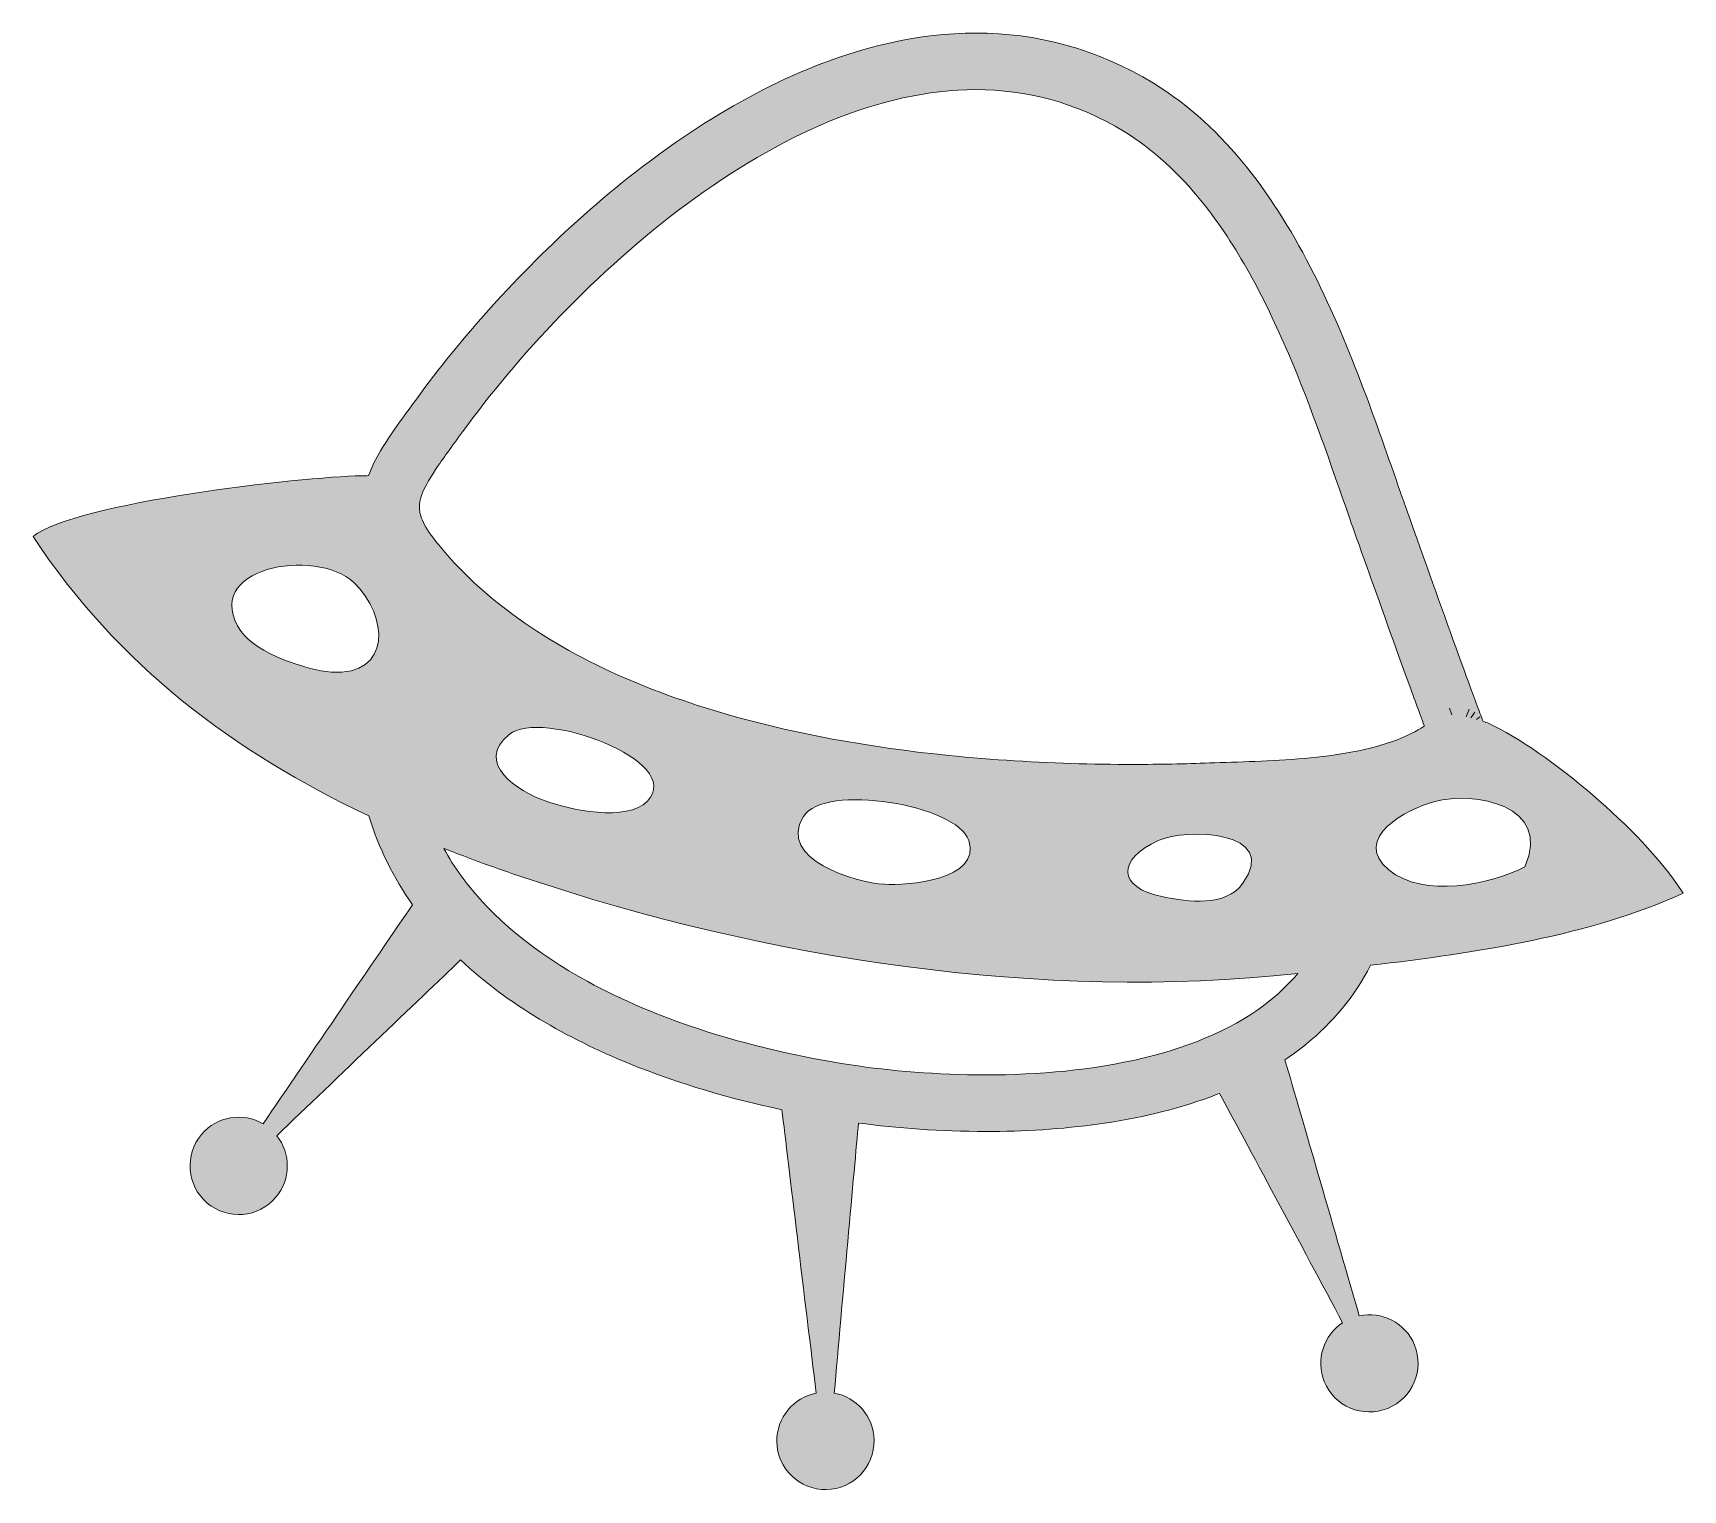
# Model space of a CAD drawing. Header units: inches. Extents: x 0 to 102, y 0 to 90.
import ezdxf

# ---------------------------------------------------------------- set-up
doc = ezdxf.new("R2010")
doc.units = ezdxf.units.IN
doc.header["$MEASUREMENT"] = 0
doc.layers.add('Layer 1', color=7, linetype='Continuous')

msp = doc.modelspace()

# ---------------------------------------------------------------- hatches: boundary and pattern name
at = {"layer": 'Layer 1', "true_color": 0x024e93}
h = msp.add_hatch(color=154, dxfattribs=at)
h.dxf.hatch_style = 2
edge = h.paths.add_edge_path()
edge.add_spline(control_points=[(82.35, 32.28), (88.86, 33.04), (95.98, 34.13), (101.6, 36.72), (99.47, 40.16), (93.8, 45.09), (89.97, 47.01), (89.76, 47.12), (89.53, 47.22), (89.29, 47.3), (89.28, 47.34), (89.25, 47.4), (89.23, 47.46), (89.13, 47.71), (88.98, 48.11), (88.8, 48.6), (87.53, 52.03), (84.62, 60.21), (84.35, 60.99), (82.87, 65.19), (81.22, 70.2), (78.87, 74.86), (77.69, 77.19), (76.33, 79.44), (74.72, 81.45), (73.1, 83.46), (71.22, 85.24), (69, 86.59), (65.49, 88.74), (61.75, 89.69), (58.06, 89.68), (54.54, 89.68), (51.05, 88.84), (47.72, 87.47), (42.72, 85.4), (38.03, 82.12), (33.91, 78.47), (29.8, 74.82), (26.27, 70.8), (23.63, 67.17), (22.78, 66), (22.01, 65), (21.4, 63.96), (21.11, 63.47), (20.85, 62.97), (20.66, 62.43), (20.52, 62.43), (20.37, 62.42), (20.21, 62.42), (16.54, 62.36), (2.62, 60.77), (0, 58.69), (5.24, 50.74), (12.37, 45.4), (20.68, 41.48), (21.29, 39.47), (22.21, 37.65), (23.37, 36.01), (21.15, 32.76), (17, 26.68), (14.17, 22.52), (12.94, 23.24), (11.33, 22.99), (10.38, 21.87), (9.31, 20.6), (9.47, 18.71), (10.73, 17.64), (12, 16.58), (13.89, 16.73), (14.96, 18), (15.89, 19.11), (15.88, 20.7), (15.01, 21.79), (18.61, 25.24), (23.81, 30.2), (26.33, 32.61), (29.26, 29.86), (32.89, 27.79), (36.71, 26.23), (39.79, 24.97), (43, 24.05), (46.12, 23.39), (46.52, 20.02), (47.54, 11.53), (48.23, 5.94), (46.83, 5.67), (45.78, 4.42), (45.8, 2.95), (45.83, 1.29), (47.2, -0.03), (48.85, 0), (50.5, 0.03), (51.82, 1.39), (51.79, 3.05), (51.77, 4.5), (50.71, 5.69), (49.34, 5.94), (49.82, 11.47), (50.57, 19.72), (50.83, 22.57), (53.2, 22.25), (55.88, 22.05), (58.67, 22.05), (63.27, 22.05), (68.16, 22.59), (72.49, 24.17), (72.68, 24.24), (72.87, 24.32), (73.06, 24.39), (74.64, 21.47), (78.21, 14.83), (80.64, 10.27), (79.47, 9.5), (78.97, 7.99), (79.51, 6.65), (80.14, 5.11), (81.89, 4.38), (83.42, 5), (84.95, 5.62), (85.69, 7.37), (85.07, 8.9), (84.51, 10.27), (83.06, 11), (81.66, 10.7), (80.26, 15.57), (78.18, 22.71), (77.09, 26.47), (77.54, 26.77), (77.99, 27.09), (78.41, 27.44), (80.02, 28.74), (81.38, 30.35), (82.35, 32.28)], knot_values=[0, 0, 0, 0, 1, 1, 1, 2, 2, 2, 3, 3, 3, 4, 4, 4, 5, 5, 5, 6, 6, 6, 7, 7, 7, 8, 8, 8, 9, 9, 9, 10, 10, 10, 11, 11, 11, 12, 12, 12, 13, 13, 13, 14, 14, 14, 15, 15, 15, 16, 16, 16, 17, 17, 17, 18, 18, 18, 19, 19, 19, 20, 20, 20, 21, 21, 21, 22, 22, 22, 23, 23, 23, 24, 24, 24, 25, 25, 25, 26, 26, 26, 27, 27, 27, 28, 28, 28, 29, 29, 29, 30, 30, 30, 31, 31, 31, 32, 32, 32, 33, 33, 33, 34, 34, 34, 35, 35, 35, 36, 36, 36, 37, 37, 37, 38, 38, 38, 39, 39, 39, 40, 40, 40, 41, 41, 41, 42, 42, 42, 43, 43, 43, 44, 44, 44, 44], degree=3, periodic=1)
edge = h.paths.add_edge_path()
edge.add_spline(control_points=[(76.22, 30.15), (74.16, 28.47), (71.41, 27.3), (68.34, 26.56), (65.27, 25.83), (61.91, 25.53), (58.67, 25.53), (55.67, 25.53), (52.78, 25.78), (50.35, 26.15), (47.32, 26.62), (44.08, 27.34), (40.93, 28.38), (38.57, 29.16), (36.27, 30.13), (34.16, 31.28), (31, 33.01), (28.27, 35.17), (26.37, 37.79), (25.97, 38.33), (25.61, 38.9), (25.29, 39.48), (26.9, 38.85), (28.54, 38.25), (30.22, 37.69), (45.2, 32.66), (62.03, 30.06), (77.88, 31.77), (77.38, 31.19), (76.83, 30.64), (76.22, 30.15)], knot_values=[0, 0, 0, 0, 1, 1, 1, 2, 2, 2, 3, 3, 3, 4, 4, 4, 5, 5, 5, 6, 6, 6, 7, 7, 7, 8, 8, 8, 9, 9, 9, 10, 10, 10, 10], degree=3, periodic=1)
edge = h.paths.add_edge_path()
edge.add_spline(control_points=[(40.28, 79.17), (43.08, 81.24), (46.05, 83.01), (49.05, 84.25), (52.06, 85.49), (55.09, 86.2), (58.06, 86.2), (61.17, 86.19), (64.21, 85.43), (67.19, 83.62), (68.99, 82.51), (70.58, 81.03), (72, 79.27), (74.13, 76.62), (75.85, 73.35), (77.3, 69.95), (78.76, 66.55), (79.94, 63.02), (81.06, 59.84), (81.15, 59.58), (81.5, 58.58), (81.99, 57.22), (82.71, 55.19), (83.73, 52.34), (84.58, 50.01), (85, 48.84), (85.38, 47.8), (85.66, 47.04), (85.67, 47.03), (85.67, 47.02), (85.67, 47.01), (85.18, 46.68), (84.6, 46.4), (83.95, 46.15), (82.34, 45.54), (80.32, 45.2), (78.28, 45.02), (76.24, 44.84), (74.19, 44.8), (72.44, 44.74), (70.95, 44.68), (69.38, 44.65), (67.75, 44.65), (62.77, 44.65), (57.23, 44.95), (51.75, 45.79), (46.37, 46.61), (41.05, 47.96), (36.37, 50), (34.04, 51.03), (31.86, 52.22), (29.91, 53.61), (27.97, 55), (26.25, 56.58), (24.81, 58.38), (24.39, 58.91), (24.13, 59.34), (23.98, 59.69), (23.83, 60.03), (23.79, 60.27), (23.79, 60.51), (23.79, 60.72), (23.83, 60.93), (23.92, 61.21), (24.06, 61.62), (24.35, 62.15), (24.79, 62.8), (25.22, 63.46), (25.79, 64.22), (26.45, 65.13), (29.76, 69.69), (34.68, 75.03), (40.28, 79.17)], knot_values=[0, 0, 0, 0, 1, 1, 1, 2, 2, 2, 3, 3, 3, 4, 4, 4, 5, 5, 5, 6, 6, 6, 7, 7, 7, 8, 8, 8, 9, 9, 9, 10, 10, 10, 11, 11, 11, 12, 12, 12, 13, 13, 13, 14, 14, 14, 15, 15, 15, 16, 16, 16, 17, 17, 17, 18, 18, 18, 19, 19, 19, 20, 20, 20, 21, 21, 21, 22, 22, 22, 23, 23, 23, 24, 24, 24, 24], degree=3, periodic=1)
edge = h.paths.add_edge_path()
edge.add_spline(control_points=[(29.32, 46.5), (31.29, 48.1), (40.19, 44.88), (37.83, 42.39), (36.59, 41.08), (32.98, 41.87), (31.53, 42.4), (29.86, 43), (27.15, 44.74), (29.32, 46.5)], knot_values=[0, 0, 0, 0, 1, 1, 1, 2, 2, 2, 3, 3, 3, 3], degree=3, periodic=1)
edge = h.paths.add_edge_path()
edge.add_spline(control_points=[(47.44, 41.45), (48.71, 43.51), (56.91, 42.18), (57.62, 39.97), (58.4, 37.52), (53.83, 37.19), (52.43, 37.27), (50.68, 37.37), (45.8, 38.78), (47.44, 41.45)], knot_values=[0, 0, 0, 0, 1, 1, 1, 2, 2, 2, 3, 3, 3, 3], degree=3, periodic=1)
edge = h.paths.add_edge_path()
edge.add_spline(control_points=[(69.28, 39.96), (71.01, 40.75), (76.83, 40.58), (74.5, 37.33), (73.43, 35.84), (71.11, 36.2), (69.59, 36.5), (66.67, 37.08), (66.8, 38.81), (69.28, 39.96)], knot_values=[0, 0, 0, 0, 1, 1, 1, 2, 2, 2, 3, 3, 3, 3], degree=3, periodic=1)
edge = h.paths.add_edge_path()
edge.add_spline(control_points=[(91.87, 38.35), (89.75, 37.22), (85.57, 36.42), (83.49, 38.15), (81.14, 40.12), (84.62, 41.92), (86.32, 42.37), (88.73, 43.01), (93.56, 42.16), (91.87, 38.35)], knot_values=[0, 0, 0, 0, 1, 1, 1, 2, 2, 2, 3, 3, 3, 3], degree=3, periodic=1)
edge = h.paths.add_edge_path()
edge.add_spline(control_points=[(88.89, 47.42), (88.89, 47.42), (88.89, 47.42), (88.89, 47.42), (88.89, 47.42), (89.09, 47.59), (89.09, 47.59), (89.09, 47.59), (88.89, 47.42), (88.89, 47.42)], knot_values=[0, 0, 0, 0, 1, 1, 1, 2, 2, 2, 3, 3, 3, 3], degree=3, periodic=1)
edge = h.paths.add_edge_path()
edge.add_spline(control_points=[(88.54, 47.51), (88.54, 47.51), (88.54, 47.51), (88.54, 47.51), (88.54, 47.51), (88.79, 47.86), (88.79, 47.86), (88.79, 47.86), (88.54, 47.51), (88.54, 47.51)], knot_values=[0, 0, 0, 0, 1, 1, 1, 2, 2, 2, 3, 3, 3, 3], degree=3, periodic=1)
edge = h.paths.add_edge_path()
edge.add_spline(control_points=[(88.24, 47.57), (88.24, 47.57), (88.24, 47.57), (88.24, 47.57), (88.24, 47.57), (88.44, 48.06), (88.44, 48.06), (88.44, 48.06), (88.24, 47.57), (88.24, 47.57)], knot_values=[0, 0, 0, 0, 1, 1, 1, 2, 2, 2, 3, 3, 3, 3], degree=3, periodic=1)
edge = h.paths.add_edge_path()
edge.add_spline(control_points=[(87.36, 47.7), (87.36, 47.7), (87.36, 47.7), (87.36, 47.7), (87.36, 47.7), (87.23, 48.11), (87.23, 48.11), (87.23, 48.11), (87.36, 47.7), (87.36, 47.7)], knot_values=[0, 0, 0, 0, 1, 1, 1, 2, 2, 2, 3, 3, 3, 3], degree=3, periodic=1)
edge = h.paths.add_edge_path()
edge.add_spline(control_points=[(18.35, 50.34), (16.9, 50.44), (13.74, 51.49), (12.82, 52.83), (10.15, 56.76), (17.42, 58.06), (19.75, 55.85), (21.88, 53.83), (22.13, 50.07), (18.35, 50.34)], knot_values=[0, 0, 0, 0, 1, 1, 1, 2, 2, 2, 3, 3, 3, 3], degree=3, periodic=1)

# ---------------------------------------------------------------- linework, layer by layer
at = {"layer": 'Layer 1', "lineweight": 0}
for points, knots in [([(82.35, 32.28), (88.86, 33.04), (95.98, 34.13), (101.6, 36.72), (99.47, 40.16), (93.8, 45.09), (89.97, 47.01), (89.76, 47.12), (89.53, 47.22), (89.29, 47.3), (89.28, 47.34), (89.25, 47.4), (89.23, 47.46), (89.13, 47.71), (88.98, 48.11), (88.8, 48.6), (87.53, 52.03), (84.62, 60.21), (84.35, 60.99), (82.87, 65.19), (81.22, 70.2), (78.87, 74.86), (77.69, 77.19), (76.33, 79.44), (74.72, 81.45), (73.1, 83.46), (71.22, 85.24), (69, 86.59), (65.49, 88.74), (61.75, 89.69), (58.06, 89.68), (54.54, 89.68), (51.05, 88.84), (47.72, 87.47), (42.72, 85.4), (38.03, 82.12), (33.91, 78.47), (29.8, 74.82), (26.27, 70.8), (23.63, 67.17), (22.78, 66), (22.01, 65), (21.4, 63.96), (21.11, 63.47), (20.85, 62.97), (20.66, 62.43), (20.52, 62.43), (20.37, 62.42), (20.21, 62.42), (16.54, 62.36), (2.62, 60.77), (0, 58.69), (5.24, 50.74), (12.37, 45.4), (20.68, 41.48), (21.29, 39.47), (22.21, 37.65), (23.37, 36.01), (21.15, 32.76), (17, 26.68), (14.17, 22.52), (12.94, 23.24), (11.33, 22.99), (10.38, 21.87), (9.31, 20.6), (9.47, 18.71), (10.73, 17.64), (12, 16.58), (13.89, 16.73), (14.96, 18), (15.89, 19.11), (15.88, 20.7), (15.01, 21.79), (18.61, 25.24), (23.81, 30.2), (26.33, 32.61), (29.26, 29.86), (32.89, 27.79), (36.71, 26.23), (39.79, 24.97), (43, 24.05), (46.12, 23.39), (46.52, 20.02), (47.54, 11.53), (48.23, 5.94), (46.83, 5.67), (45.78, 4.42), (45.8, 2.95), (45.83, 1.29), (47.2, -0.03), (48.85, 0), (50.5, 0.03), (51.82, 1.39), (51.79, 3.05), (51.77, 4.5), (50.71, 5.69), (49.34, 5.94), (49.82, 11.47), (50.57, 19.72), (50.83, 22.57), (53.2, 22.25), (55.88, 22.05), (58.67, 22.05), (63.27, 22.05), (68.16, 22.59), (72.49, 24.17), (72.68, 24.24), (72.87, 24.32), (73.06, 24.39), (74.64, 21.47), (78.21, 14.83), (80.64, 10.27), (79.47, 9.5), (78.97, 7.99), (79.51, 6.65), (80.14, 5.11), (81.89, 4.38), (83.42, 5), (84.95, 5.62), (85.69, 7.37), (85.07, 8.9), (84.51, 10.27), (83.06, 11), (81.66, 10.7), (80.26, 15.57), (78.18, 22.71), (77.09, 26.47), (77.54, 26.77), (77.99, 27.09), (78.41, 27.44), (80.02, 28.74), (81.38, 30.35), (82.35, 32.28)], [0, 0, 0, 0, 1, 1, 1, 2, 2, 2, 3, 3, 3, 4, 4, 4, 5, 5, 5, 6, 6, 6, 7, 7, 7, 8, 8, 8, 9, 9, 9, 10, 10, 10, 11, 11, 11, 12, 12, 12, 13, 13, 13, 14, 14, 14, 15, 15, 15, 16, 16, 16, 17, 17, 17, 18, 18, 18, 19, 19, 19, 20, 20, 20, 21, 21, 21, 22, 22, 22, 23, 23, 23, 24, 24, 24, 25, 25, 25, 26, 26, 26, 27, 27, 27, 28, 28, 28, 29, 29, 29, 30, 30, 30, 31, 31, 31, 32, 32, 32, 33, 33, 33, 34, 34, 34, 35, 35, 35, 36, 36, 36, 37, 37, 37, 38, 38, 38, 39, 39, 39, 40, 40, 40, 41, 41, 41, 42, 42, 42, 43, 43, 43, 44, 44, 44, 44]), ([(40.28, 79.17), (43.08, 81.24), (46.05, 83.01), (49.05, 84.25), (52.06, 85.49), (55.09, 86.2), (58.06, 86.2), (61.17, 86.19), (64.21, 85.43), (67.19, 83.62), (68.99, 82.51), (70.58, 81.03), (72, 79.27), (74.13, 76.62), (75.85, 73.35), (77.3, 69.95), (78.76, 66.55), (79.94, 63.02), (81.06, 59.84), (81.15, 59.58), (81.5, 58.58), (81.99, 57.22), (82.71, 55.19), (83.73, 52.34), (84.58, 50.01), (85, 48.84), (85.38, 47.8), (85.66, 47.04), (85.67, 47.03), (85.67, 47.02), (85.67, 47.01), (85.18, 46.68), (84.6, 46.4), (83.95, 46.15), (82.34, 45.54), (80.32, 45.2), (78.28, 45.02), (76.24, 44.84), (74.19, 44.8), (72.44, 44.74), (70.95, 44.68), (69.38, 44.65), (67.75, 44.65), (62.77, 44.65), (57.23, 44.95), (51.75, 45.79), (46.37, 46.61), (41.05, 47.96), (36.37, 50), (34.04, 51.03), (31.86, 52.22), (29.91, 53.61), (27.97, 55), (26.25, 56.58), (24.81, 58.38), (24.39, 58.91), (24.13, 59.34), (23.98, 59.69), (23.83, 60.03), (23.79, 60.27), (23.79, 60.51), (23.79, 60.72), (23.83, 60.93), (23.92, 61.21), (24.06, 61.62), (24.35, 62.15), (24.79, 62.8), (25.22, 63.46), (25.79, 64.22), (26.45, 65.13), (29.76, 69.69), (34.68, 75.03), (40.28, 79.17)], [0, 0, 0, 0, 1, 1, 1, 2, 2, 2, 3, 3, 3, 4, 4, 4, 5, 5, 5, 6, 6, 6, 7, 7, 7, 8, 8, 8, 9, 9, 9, 10, 10, 10, 11, 11, 11, 12, 12, 12, 13, 13, 13, 14, 14, 14, 15, 15, 15, 16, 16, 16, 17, 17, 17, 18, 18, 18, 19, 19, 19, 20, 20, 20, 21, 21, 21, 22, 22, 22, 23, 23, 23, 24, 24, 24, 24]), ([(18.35, 50.34), (16.9, 50.44), (13.74, 51.49), (12.82, 52.83), (10.15, 56.76), (17.42, 58.06), (19.75, 55.85), (21.88, 53.83), (22.13, 50.07), (18.35, 50.34)], [0, 0, 0, 0, 1, 1, 1, 2, 2, 2, 3, 3, 3, 3]), ([(29.32, 46.5), (31.29, 48.1), (40.19, 44.88), (37.83, 42.39), (36.59, 41.08), (32.98, 41.87), (31.53, 42.4), (29.86, 43), (27.15, 44.74), (29.32, 46.5)], [0, 0, 0, 0, 1, 1, 1, 2, 2, 2, 3, 3, 3, 3]), ([(87.36, 47.7), (87.36, 47.7), (87.36, 47.7), (87.36, 47.7), (87.36, 47.7), (87.23, 48.11), (87.23, 48.11), (87.23, 48.11), (87.36, 47.7), (87.36, 47.7)], [0, 0, 0, 0, 1, 1, 1, 2, 2, 2, 3, 3, 3, 3]), ([(88.24, 47.57), (88.24, 47.57), (88.24, 47.57), (88.24, 47.57), (88.24, 47.57), (88.44, 48.06), (88.44, 48.06), (88.44, 48.06), (88.24, 47.57), (88.24, 47.57)], [0, 0, 0, 0, 1, 1, 1, 2, 2, 2, 3, 3, 3, 3]), ([(88.54, 47.51), (88.54, 47.51), (88.54, 47.51), (88.54, 47.51), (88.54, 47.51), (88.79, 47.86), (88.79, 47.86), (88.79, 47.86), (88.54, 47.51), (88.54, 47.51)], [0, 0, 0, 0, 1, 1, 1, 2, 2, 2, 3, 3, 3, 3]), ([(88.89, 47.42), (88.89, 47.42), (88.89, 47.42), (88.89, 47.42), (88.89, 47.42), (89.09, 47.59), (89.09, 47.59), (89.09, 47.59), (88.89, 47.42), (88.89, 47.42)], [0, 0, 0, 0, 1, 1, 1, 2, 2, 2, 3, 3, 3, 3]), ([(47.44, 41.45), (48.71, 43.51), (56.91, 42.18), (57.62, 39.97), (58.4, 37.52), (53.83, 37.19), (52.43, 37.27), (50.68, 37.37), (45.8, 38.78), (47.44, 41.45)], [0, 0, 0, 0, 1, 1, 1, 2, 2, 2, 3, 3, 3, 3]), ([(91.87, 38.35), (89.75, 37.22), (85.57, 36.42), (83.49, 38.15), (81.14, 40.12), (84.62, 41.92), (86.32, 42.37), (88.73, 43.01), (93.56, 42.16), (91.87, 38.35)], [0, 0, 0, 0, 1, 1, 1, 2, 2, 2, 3, 3, 3, 3]), ([(69.28, 39.96), (71.01, 40.75), (76.83, 40.58), (74.5, 37.33), (73.43, 35.84), (71.11, 36.2), (69.59, 36.5), (66.67, 37.08), (66.8, 38.81), (69.28, 39.96)], [0, 0, 0, 0, 1, 1, 1, 2, 2, 2, 3, 3, 3, 3]), ([(76.22, 30.15), (74.16, 28.47), (71.41, 27.3), (68.34, 26.56), (65.27, 25.83), (61.91, 25.53), (58.67, 25.53), (55.67, 25.53), (52.78, 25.78), (50.35, 26.15), (47.32, 26.62), (44.08, 27.34), (40.93, 28.38), (38.57, 29.16), (36.27, 30.13), (34.16, 31.28), (31, 33.01), (28.27, 35.17), (26.37, 37.79), (25.97, 38.33), (25.61, 38.9), (25.29, 39.48), (26.9, 38.85), (28.54, 38.25), (30.22, 37.69), (45.2, 32.66), (62.03, 30.06), (77.88, 31.77), (77.38, 31.19), (76.83, 30.64), (76.22, 30.15)], [0, 0, 0, 0, 1, 1, 1, 2, 2, 2, 3, 3, 3, 4, 4, 4, 5, 5, 5, 6, 6, 6, 7, 7, 7, 8, 8, 8, 9, 9, 9, 10, 10, 10, 10])]:
    msp.add_open_spline(points, degree=3, knots=knots, dxfattribs=at)

doc.saveas('drawing.dxf')
